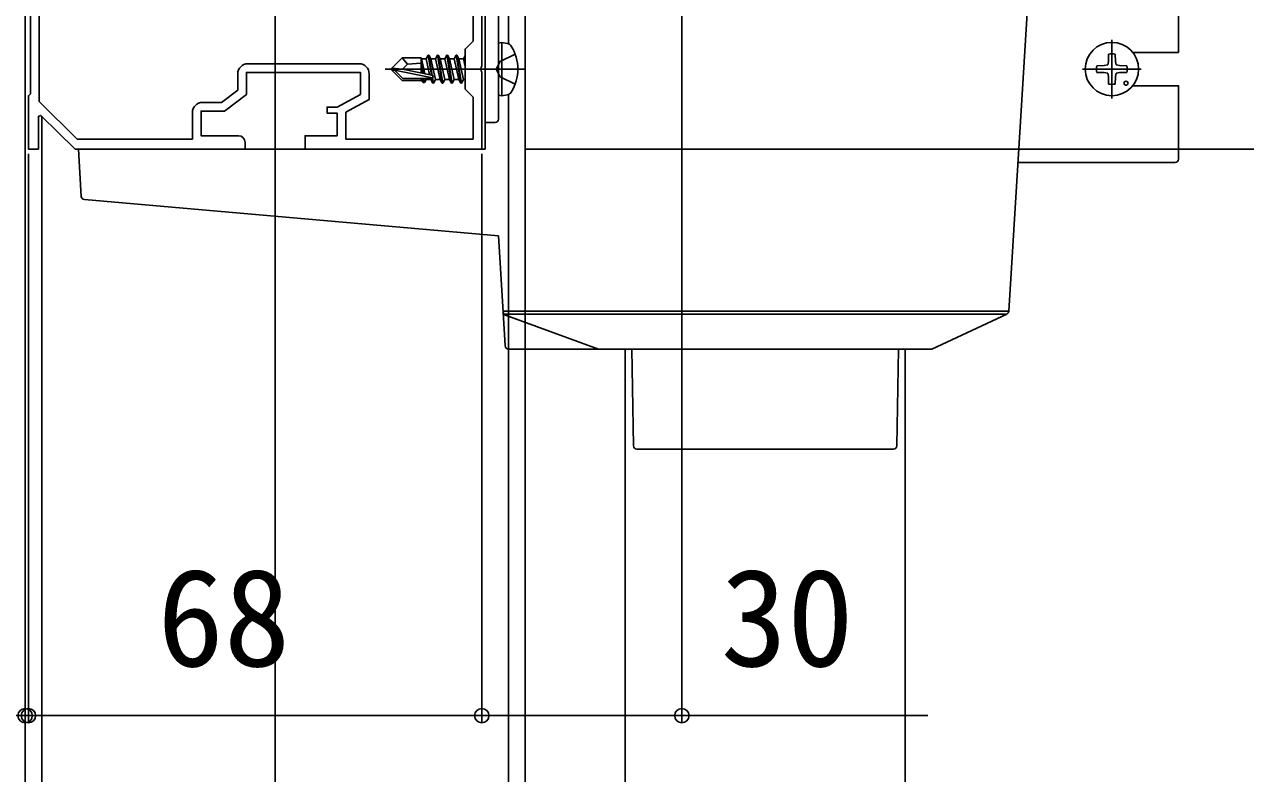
# Model space of a CAD drawing. Units: millimetres, scale not verified. Extents: x -875 to 875, y -1304 to 1297.
# Drawn here: x -456.6 to -273.4, y 290.2 to 402.6 of the extents above; entities that cross this region are included whole.
import ezdxf
from ezdxf.enums import TextEntityAlignment as Align

# ---------------------------------------------------------------- set-up
doc = ezdxf.new("R2010")
doc.units = ezdxf.units.MM
doc.header["$LTSCALE"] = 8
for name, color, linetype in [('0-2_YKK_11', 7, 'Continuous'), ('0-4_YKK_12', 2, 'Continuous'), ('0-5_YKK_13', 4, 'Continuous'), ('0-6_YKK_D', 6, 'Continuous')]:
    doc.layers.add(name, color=color, linetype=linetype)
doc.styles.add('ＭＳ ゴシック', font='')
doc.styles.get('ＭＳ ゴシック').set_extended_font_data('MS Gothic')

msp = doc.modelspace()

# ---------------------------------------------------------------- linework, layer by layer
at = {"layer": '0-2_YKK_11'}
msp.add_line((-406.4, 396.7), (-423.1, 396.7), dxfattribs=at)
for points in [[(-454.4, 391.043), (-454.4, 527.6)], [(-455.7, 525.6), (-455.7, 392.2), (-456, 391.9), (-456, 383.9), (-454.5, 383.9), (-454.5, 388.8), (-454.132, 388.954), (-449, 383.9), (-423.5, 383.9), (-423.5, 384.9)], [(-424.5, 385.9), (-430.1, 385.9), (-430.1, 389.6), (-426.6, 389.6), (-423.3, 392.1), (-423.3, 395.4), (-406.2, 395.4), (-406.2, 392.1), (-409.7, 390.2), (-411.2, 390.2), (-411.2, 389.3), (-409.7, 389.3), (-409.7, 385.9), (-414.5, 385.9), (-414.5, 383.9), (-388, 383.9), (-388, 395.442), (-388.12, 395.625), (-388.12, 396.175), (-388, 396.358), (-388, 433.442)], [(-389.3, 420.7), (-389.3, 400.1), (-390.5, 398.9), (-390.5, 392.9), (-389.3, 391.7), (-389.3, 385.4)], [(-424.6, 395.2), (-424.6, 392.746), (-427.037, 390.9), (-429.9, 390.9)], [(-389.3, 385.4), (-408.4, 385.4), (-408.4, 389.427), (-404.9, 391.327), (-404.9, 395.2)], [(-431.4, 389.4), (-431.4, 385.4), (-448.67, 385.4), (-454.4, 391.043)]]:
    msp.add_lwpolyline(points, dxfattribs=at)
for centre, radius, start, end in [((-423.1, 395.2), 1.5, 90.00001, 179.99999), ((-406.4, 395.2), 1.5, 0.00001, 89.99999), ((-429.9, 389.4), 1.5, 90.00001, 179.99999), ((-424.5, 384.9), 1, 0.00001, 89.99999)]:
    msp.add_arc(centre, radius, start, end, dxfattribs=at)
at = {"layer": '0-4_YKK_12'}
for p, q in [((-419, 915.9), (-419, 151.4)), ((-384, 410.9), (-384, 399.7)), ((-384, 392.1), (-384, 151.4)), ((-454, 388.824), (-454, 151.4)), ((-283.5, 383.9), (-381.5, 383.9)), ((290, 383.9), (-283.5, 383.9))]:
    msp.add_line(p, q, dxfattribs=at)
for points in [[(-456.5, 151.4), (-456.5, 896.9), (-456.5, 898.9), (-381.5, 898.9)], [(-381.5, 151.4), (-381.5, 353.9), (-381.5, 410.9)]]:
    msp.add_lwpolyline(points, dxfattribs=at)
at = {"layer": '0-5_YKK_13'}
for p, q in [((-303.5, 448.9), (-308.964, 359.568)), ((-283.5, 398.4), (-283.5, 448.9)), ((-385.5, 388.4), (-385.5, 410.9)), ((-387.5, 388.4), (-387.5, 408.9)), ((-385, 399.9), (-385.5, 399.812)), ((-385.5, 391.988), (-385.5, 399.812)), ((-385, 399.9), (-384.198, 399.759)), ((-385, 391.9), (-385, 399.9)), ((-293.5, 391.5), (-293.5, 400.3)), ((-401.5, 396.05), (-399.95, 397.6)), ((-397.1, 397.6), (-399.95, 397.6)), ((-399.147, 396.643), (-399.95, 397.6)), ((-397.1, 397.6), (-397.032, 397.45)), ((-397.1, 395.324), (-397.1, 397.6)), ((-396.368, 397.45), (-397.032, 397.45)), ((-396.525, 395.205), (-397.032, 397.45)), ((-396.05, 398), (-396.368, 397.45)), ((-395.828, 395.06), (-396.368, 397.45)), ((-395.55, 395.002), (-396.05, 398)), ((-395.95, 398), (-396.05, 398)), ((-395.95, 398), (-395.446, 394.974)), ((-395.95, 398), (-395.632, 397.45)), ((-394.932, 394.35), (-395.632, 397.45)), ((-394.968, 397.45), (-395.632, 397.45)), ((-394.65, 398), (-394.968, 397.45)), ((-393.95, 393.8), (-394.65, 398)), ((-394.55, 398), (-394.65, 398)), ((-394.55, 398), (-393.85, 393.8)), ((-394.55, 398), (-394.232, 397.45)), ((-393.532, 394.35), (-394.232, 397.45)), ((-393.568, 397.45), (-394.232, 397.45)), ((-393.25, 398), (-393.568, 397.45)), ((-392.55, 393.8), (-393.25, 398)), ((-393.15, 398), (-393.25, 398)), ((-393.15, 398), (-392.45, 393.8)), ((-393.15, 398), (-392.832, 397.45)), ((-392.132, 394.35), (-392.832, 397.45)), ((-392.168, 397.45), (-392.832, 397.45)), ((-391.85, 398), (-392.168, 397.45)), ((-391.15, 393.8), (-391.85, 398)), ((-391.75, 398), (-391.85, 398)), ((-391.75, 398), (-391.05, 393.8)), ((-391.75, 398), (-391.432, 397.45)), ((-390.732, 394.35), (-391.432, 397.45)), ((-390.768, 397.45), (-391.432, 397.45)), ((-390.5, 397.913), (-390.768, 397.45)), ((-390.5, 396.265), (-390.768, 397.45)), ((-294, 398.145), (-294.019, 397.037)), ((-293, 398.145), (-292.981, 397.037)), ((-290.377, 398.4), (-284, 398.4)), ((-284, 398.4), (-283.5, 398.4)), ((-381.6, 395.9), (-402.5, 395.9)), ((-401.5, 396.05), (-401.5, 395.75)), ((-399.878, 395.9), (-401.5, 396.05)), ((-399.878, 395.9), (-401.5, 395.9)), ((-401.076, 395.75), (-401.5, 395.75)), ((-401.5, 395.75), (-399.95, 394.2)), ((-399.826, 394.5), (-401.076, 395.75)), ((-395.377, 394.568), (-401.076, 395.75)), ((-395.493, 394.99), (-399.878, 395.9)), ((-396.817, 395.265), (-397.1, 396.983)), ((-297.9, 395.9), (-289.1, 395.9)), ((-295.745, 396.4), (-294.637, 396.419)), ((-294.637, 396.419), (-294.12, 396.52)), ((-294.019, 397.037), (-294.12, 396.52)), ((-292.981, 397.037), (-292.88, 396.52)), ((-292.363, 396.419), (-292.88, 396.52)), ((-291.255, 396.4), (-292.363, 396.419)), ((-396.981, 394.2), (-399.95, 394.2)), ((-395.548, 394.5), (-399.826, 394.5)), ((-397.084, 395.32), (-397.1, 395.404)), ((-397.1, 394.2), (-397.1, 394.5)), ((-396.808, 393.9), (-396.981, 394.2)), ((-396.808, 393.9), (-396.924, 394.5)), ((-396.592, 393.9), (-396.808, 393.9)), ((-396.592, 393.9), (-396.691, 394.5)), ((-396.592, 393.9), (-396.332, 394.35)), ((-396.332, 394.35), (-396.367, 394.503)), ((-395.668, 394.35), (-396.332, 394.35)), ((-395.35, 393.8), (-395.469, 394.513)), ((-395.378, 394.568), (-395.25, 393.8)), ((-395.25, 393.8), (-395.35, 393.8)), ((-395.25, 393.8), (-394.932, 394.35)), ((-394.268, 394.35), (-394.932, 394.35)), ((-393.85, 393.8), (-393.95, 393.8)), ((-393.85, 393.8), (-393.532, 394.35)), ((-392.868, 394.35), (-393.532, 394.35)), ((-392.45, 393.8), (-392.55, 393.8)), ((-392.45, 393.8), (-392.132, 394.35)), ((-391.468, 394.35), (-392.132, 394.35)), ((-391.05, 393.8), (-391.15, 393.8)), ((-391.05, 393.8), (-390.732, 394.35)), ((-390.5, 394.35), (-390.732, 394.35)), ((-295.745, 395.4), (-294.637, 395.381)), ((-294.637, 395.381), (-294.12, 395.28)), ((-294.019, 394.763), (-294.12, 395.28)), ((-294, 393.655), (-294.019, 394.763)), ((-293, 393.655), (-292.981, 394.763)), ((-292.981, 394.763), (-292.88, 395.28)), ((-292.363, 395.381), (-292.88, 395.28)), ((-291.255, 395.4), (-292.363, 395.381)), ((-385, 391.9), (-385.5, 391.988)), ((-385, 391.9), (-384.198, 392.041)), ((-284, 393.4), (-290.378, 393.4)), ((-387.5, 388.4), (-387.5, 387.9)), ((-387.5, 387.9), (-386, 387.9)), ((-387.5, 383.9), (-387.5, 387.9)), ((-448.5, 383.9), (-448.066, 376.802)), ((-448.001, 383.9), (-448.5, 383.9)), ((-387.5, 383.9), (-448.001, 383.9)), ((-307.598, 381.9), (-284, 381.9)), ((-447.61, 376.334), (-385.499, 370.9)), ((-385.5, 370.9), (-384.798, 359.424)), ((-308.964, 359.568), (-384.807, 359.568)), ((-384.798, 359.424), (-384.489, 354.369)), ((-384.692, 359.145), (-384.704, 359.161)), ((-384.692, 359.145), (-333.5, 359.145)), ((-333.5, 359.145), (-309.252, 359.145)), ((-309.252, 359.145), (-320.5, 353.9)), ((-383.99, 353.9), (-370.5, 353.9)), ((-366.5, 212.459), (-366.5, 353.9)), ((-365.247, 339.391), (-365.5, 353.9)), ((-333.5, 353.9), (-320.5, 353.9)), ((-325.5, 353.9), (-325.753, 339.391)), ((-324.5, 353.9), (-324.5, 209.9)), ((-364.747, 338.9), (-326.253, 338.9))]:
    msp.add_line(p, q, dxfattribs=at)
for points in [[(-393.95, 393.8), (-394.268, 394.35), (-394.968, 397.45)], [(-392.55, 393.8), (-392.868, 394.35), (-393.568, 397.45)], [(-391.15, 393.8), (-391.468, 394.35), (-392.168, 397.45)], [(-383.005, 398.158), (-385.237, 397.045), (-385.846, 395.9)], [(-399.878, 395.9), (-399.147, 396.643), (-397.1, 396.8)], [(-383.005, 393.642), (-385.237, 394.755), (-385.846, 395.9)], [(-395.35, 393.8), (-395.668, 394.35), (-395.701, 394.5)], [(-283.5, 382.4), (-283.5, 393.4), (-284, 393.4)], [(-384.47, 358.985), (-370.5, 353.9), (-333.5, 353.9)]]:
    msp.add_lwpolyline(points, dxfattribs=at)
for centre, radius in [((-293.5, 395.9), 4), ((-291.379, 393.779), 0.3)]:
    msp.add_circle(centre, radius, dxfattribs=at)
for centre, radius, start, end in [((-384.354, 398.872), 0.9, 32.05588, 80), ((-389.1, 395.9), 6.5, 327.94412, 32.05588), ((-385.7, 397.65), 0.2, 359.92103, 0), ((-293.5, 395.9), 2.3, 77.44414, 102.55586), ((-293.5, 395.9), 2.3, 167.44414, 192.55586), ((-293.5, 395.9), 2.3, 347.44414, 12.55586), ((-395.548, 394.748), 0.248, 270, 77.19096), ((-384.354, 392.928), 0.9, 280, 327.94412), ((-293.5, 395.9), 2.3, 257.44414, 282.55586), ((-386, 388.4), 0.5, 270, 0), ((-284, 382.4), 0.5, 270, 0), ((-447.567, 376.832), 0.5, 183.5, 265), ((-384.299, 359.455), 0.5, 183.5, 215.87996), ((-384.299, 359.455), 0.5, 218.21174, 250), ((-309.463, 359.598), 0.5, 295, 356.5), ((-383.99, 354.4), 0.5, 183.5, 270), ((-364.747, 339.4), 0.5, 181, 270), ((-326.253, 339.4), 0.5, 270, 359)]:
    msp.add_arc(centre, radius, start, end, dxfattribs=at)
at = {"layer": '0-6_YKK_D'}
for p, q in [((-358, 410.2), (-358, 297.9)), ((-456, 383.2), (-456, 297.9)), ((-456, 383.2), (-456, 297.9)), ((-388, 383.2), (-388, 297.9)), ((-456.5, 307.9), (-456.5, 297.9)), ((-456.5, 298.9), (-503.6, 298.9)), ((-456, 298.9), (-456.5, 298.9)), ((-456, 298.9), (-451.7, 298.9)), ((-456, 298.9), (-388, 298.9))]:
    msp.add_line(p, q, dxfattribs=at)
msp.add_lwpolyline([(-388, 298.9), (-358, 298.9), (-321.109, 298.9)], dxfattribs=at)
for centre in [(-456.5, 298.9), (-456, 298.9), (-456, 298.9), (-388, 298.9), (-388, 298.9), (-358, 298.9)]:
    msp.add_circle(centre, 1.075, dxfattribs=at)

# ---------------------------------------------------------------- texts
at = {"layer": '0-6_YKK_D', "style": 'ＭＳ ゴシック'}
for s, p in [('68', (-436.659, 301.9)), ('30', (-352.177, 301.9))]:
    msp.add_text(s, height=14.66, dxfattribs=at).set_placement(p, align=Align.BOTTOM_LEFT)

doc.saveas('drawing.dxf')
